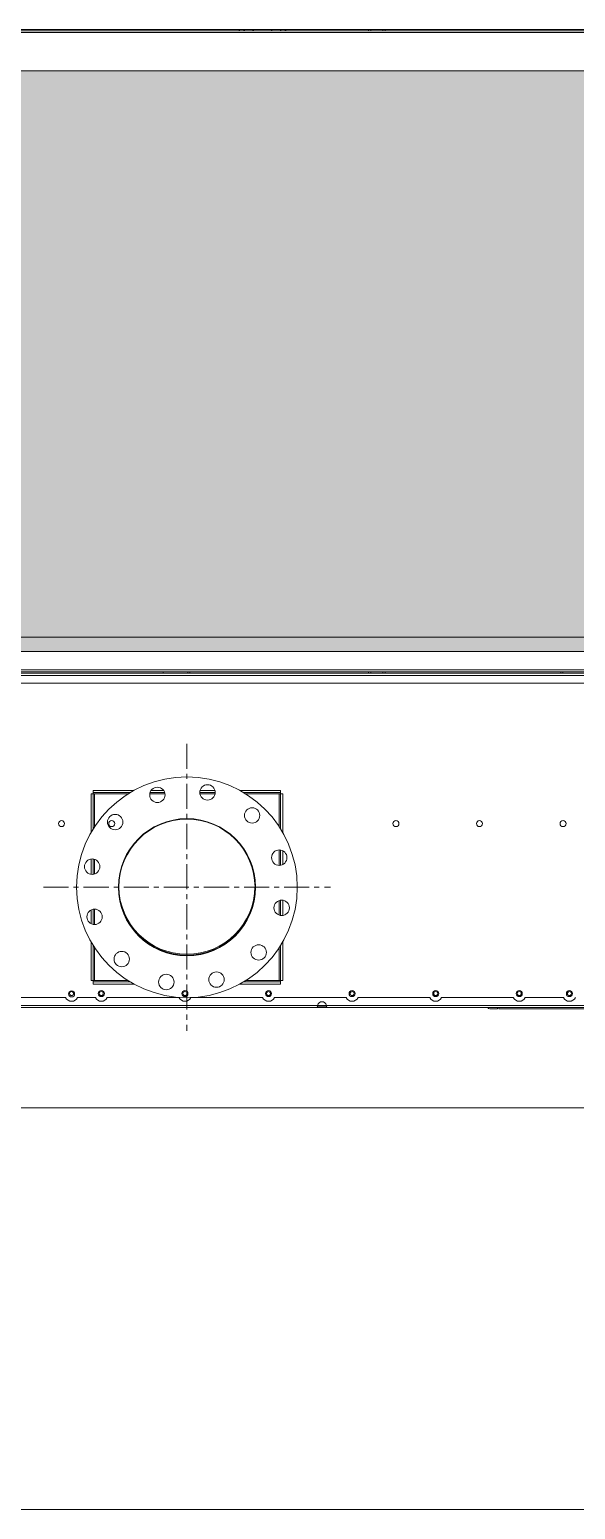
# Model space of a CAD drawing. Header units: millimetres. Extents: x -17070 to 42971, y -291348 to 40590.
# Drawn here: x -12398 to -11581, y -284598 to -282386 of the extents above; entities that cross this region are included whole.
import ezdxf

# ---------------------------------------------------------------- set-up
doc = ezdxf.new("R2010")
doc.units = ezdxf.units.MM
doc.linetypes.add('CENTER', pattern=[2, 1.25, -0.25, 0.25, -0.25])
doc.layers.add('center', color=1, linetype='CENTER')
doc.layers.add('냉각탑_기초', color=23, linetype='Continuous')

msp = doc.modelspace()

# ---------------------------------------------------------------- hatches: boundary and pattern name
at = {"lineweight": 20}
h = msp.add_hatch(dxfattribs=at)
h.set_pattern_fill('HONEY', scale=12)
h.set_pattern_definition([(0, (-423961.77, -370409.457), (57.15, 32.9955677), [38.1, -76.2]), (120, (-423961.77, -370409.457), (-57.15, 32.995568), [38.1, -76.2]), (60, (-423961.77, -370409.457), (1e-07, 65.9911357), [-76.2, 38.1])])
h.paths.add_polyline_path([(-14214.9, -282447.4), (-14214.9, -283315.7), (-10101.5, -283315.7), (-10101.5, -282447.4)])

# ---------------------------------------------------------------- linework, layer by layer
at = {"color": 7, "lineweight": 20}
for p, q in [((-14216.9, -282390.1), (-10107.7, -282390.1)), ((-14215.5, -282385.8), (-10109.1, -282385.8)), ((-14215.5, -282387.5), (-10109.1, -282387.5)), ((-14216.9, -282447.4), (-10107.7, -282447.4)), ((-14216.9, -282447.5), (-10107.7, -282447.5)), ((-10107.7, -282447.7), (-14216.9, -282447.7)), ((-11447.9, -283294.1), (-14212.3, -283294.1)), ((-11447.9, -283315.7), (-14216.7, -283315.7)), ((-14216.9, -283342.8), (-10107.7, -283342.8)), ((-10108, -283347.8), (-14216.6, -283347.8)), ((-10108, -283351.2), (-14216.6, -283351.2)), ((-14215.5, -283345.8), (-10109.1, -283345.8)), ((-13393.8, -283362.8), (-11444.8, -283362.8)), ((-14184.7, -283847.8), (-10139.9, -283847.8))]:
    msp.add_line(p, q, dxfattribs=at)
at = {"color": 7, "lineweight": 20, "ltscale": 0.000976837}
msp.add_line((-12084.8, -282385.9), (-12083.2, -282387.6), dxfattribs=at)
at = {"color": 7, "lineweight": 20, "ltscale": 0.000977023}
for p, q in [((-12084.7, -282385.8), (-12083, -282387.5)), ((-12077.5, -282385.8), (-12075.9, -282387.5)), ((-12062.4, -282387.5), (-12064, -282385.8)), ((-12036.4, -282385.8), (-12034.8, -282387.5)), ((-12014.1, -282387.5), (-12015.7, -282385.8))]:
    msp.add_line(p, q, dxfattribs=at)
at = {"color": 7, "lineweight": 20, "ltscale": 0.000976955}
msp.add_line((-12021.2, -282387.5), (-12022.9, -282385.8), dxfattribs=at)
at = {"color": 7, "lineweight": 20, "ltscale": 0.000708333}
for p, q in [((-11890.8, -282387.5), (-11890.8, -282385.8)), ((-11887.4, -282387.5), (-11887.4, -282385.8)), ((-11869.2, -282387.5), (-11869.2, -282385.8)), ((-11865.8, -282387.5), (-11865.8, -282385.8))]:
    msp.add_line(p, q, dxfattribs=at)
at = {"color": 7, "lineweight": 20, "ltscale": 0.000833334}
msp.add_line((-12198, -283345.9), (-12198, -283347.9), dxfattribs=at)
at = {"color": 7, "lineweight": 20, "ltscale": 0.000832431}
for p, q in [((-12160.8, -283347.8), (-12160.8, -283345.9)), ((-12158, -283347.8), (-12158, -283345.9)), ((-11603, -283347.8), (-11603, -283345.9)), ((-11600.2, -283347.8), (-11600.2, -283345.9))]:
    msp.add_line(p, q, dxfattribs=at)
at = {"color": 7, "lineweight": 20, "ltscale": 0.000833333}
for p, q in [((-11890.8, -283347.8), (-11890.8, -283345.8)), ((-11887.4, -283347.8), (-11887.4, -283345.8)), ((-11869.2, -283347.8), (-11869.2, -283345.8)), ((-11865.8, -283347.8), (-11865.8, -283345.8)), ((-12302.3, -283526.3), (-12302.3, -283528.3)), ((-12300.3, -283528.3), (-12302.3, -283528.3)), ((-12302.3, -283528.3), (-12300.3, -283528.3)), ((-12022.3, -283528.3), (-12024.3, -283528.3)), ((-12022.3, -283528.3), (-12024.3, -283528.3)), ((-12022.3, -283526.3), (-12022.3, -283528.3)), ((-12302.3, -283809.3), (-12302.3, -283807.3)), ((-12300.3, -283807.3), (-12302.3, -283807.3)), ((-12302.3, -283807.3), (-12300.3, -283807.3)), ((-12022.3, -283807.3), (-12024.3, -283807.3)), ((-12022.3, -283807.3), (-12024.3, -283807.3)), ((-12022.3, -283809.3), (-12022.3, -283807.3)), ((-11967, -283845.8), (-11967, -283847.8)), ((-11953.6, -283845.8), (-11953.6, -283847.8)), ((-11697.8, -283849.8), (-11697.8, -283847.8))]:
    msp.add_line(p, q, dxfattribs=at)
at = {"color": 7, "lineweight": 20, "ltscale": 0.023972}
for p, q in [((-12305.5, -283528.3), (-12305.5, -283585.9)), ((-12019.1, -283585.9), (-12019.1, -283528.3)), ((-12305.5, -283807.3), (-12305.5, -283749.8)), ((-12019.1, -283749.8), (-12019.1, -283807.3))]:
    msp.add_line(p, q, dxfattribs=at)
at = {"color": 7, "lineweight": 20, "ltscale": 0.001333}
for p, q in [((-12305.5, -283528.3), (-12302.3, -283528.3)), ((-12302.3, -283523.1), (-12302.3, -283526.3)), ((-12022.3, -283523.1), (-12022.3, -283526.3)), ((-12019.1, -283528.3), (-12022.3, -283528.3)), ((-12305.5, -283807.3), (-12302.3, -283807.3)), ((-12302.3, -283812.5), (-12302.3, -283809.3)), ((-12019.1, -283807.3), (-12022.3, -283807.3)), ((-12022.3, -283812.5), (-12022.3, -283809.3))]:
    msp.add_line(p, q, dxfattribs=at)
at = {"color": 7, "lineweight": 20, "ltscale": 0.025296}
for p, q in [((-12241.6, -283523.1), (-12302.3, -283523.1)), ((-12022.3, -283523.1), (-12083, -283523.1)), ((-12241.6, -283812.5), (-12302.3, -283812.5)), ((-12022.3, -283812.5), (-12083, -283812.5))]:
    msp.add_line(p, q, dxfattribs=at)
at = {"color": 7, "lineweight": 20, "ltscale": 0.022971}
for p, q in [((-12247.2, -283526.3), (-12302.3, -283526.3)), ((-12022.3, -283526.3), (-12077.4, -283526.3)), ((-12247.2, -283809.3), (-12302.3, -283809.3)), ((-12022.3, -283809.3), (-12077.4, -283809.3))]:
    msp.add_line(p, q, dxfattribs=at)
at = {"color": 7, "lineweight": 20, "ltscale": 0.021741}
for p, q in [((-12302.3, -283528.3), (-12302.3, -283580.5)), ((-12022.3, -283580.5), (-12022.3, -283528.3)), ((-12302.3, -283807.3), (-12302.3, -283755.2)), ((-12022.3, -283755.2), (-12022.3, -283807.3))]:
    msp.add_line(p, q, dxfattribs=at)
at = {"color": 7, "lineweight": 20, "ltscale": 0.020784}
for p, q in [((-12300.3, -283528.3), (-12250.4, -283528.3)), ((-12074.2, -283528.3), (-12024.3, -283528.3)), ((-12300.3, -283807.3), (-12250.4, -283807.3)), ((-12074.2, -283807.3), (-12024.3, -283807.3))]:
    msp.add_line(p, q, dxfattribs=at)
at = {"color": 7, "lineweight": 20, "ltscale": 0.020438}
for p, q in [((-12300.3, -283577.4), (-12300.3, -283528.3)), ((-12024.3, -283577.4), (-12024.3, -283528.3)), ((-12300.3, -283758.3), (-12300.3, -283807.3)), ((-12024.3, -283758.3), (-12024.3, -283807.3))]:
    msp.add_line(p, q, dxfattribs=at)
at = {"color": 7, "lineweight": 20, "ltscale": 0.009512}
msp.add_line((-12217.9, -283528.3), (-12195.1, -283528.3), dxfattribs=at)
at = {"color": 7, "lineweight": 20, "ltscale": 0.009154}
msp.add_line((-12195.5, -283526.3), (-12217.5, -283526.3), dxfattribs=at)
at = {"color": 7, "lineweight": 20, "ltscale": 0.007846}
msp.add_line((-12197.1, -283523.1), (-12215.9, -283523.1), dxfattribs=at)
at = {"color": 7, "lineweight": 20, "ltscale": 0.009582}
msp.add_line((-12120, -283526.3), (-12143, -283526.3), dxfattribs=at)
at = {"color": 7, "lineweight": 20, "ltscale": 0.009406}
msp.add_line((-12142.8, -283528.3), (-12120.2, -283528.3), dxfattribs=at)
at = {"color": 7, "lineweight": 20, "ltscale": 0.009251}
msp.add_line((-12120.4, -283523.1), (-12142.6, -283523.1), dxfattribs=at)
at = {"color": 7, "lineweight": 20, "ltscale": 0.009583}
for p, q in [((-12024.3, -283635.1), (-12024.3, -283612.1)), ((-12300.3, -283723.6), (-12300.3, -283700.6))]:
    msp.add_line(p, q, dxfattribs=at)
at = {"color": 7, "lineweight": 20, "ltscale": 0.009451}
for p, q in [((-12022.3, -283635), (-12022.3, -283612.3)), ((-12302.3, -283700.7), (-12302.3, -283723.4))]:
    msp.add_line(p, q, dxfattribs=at)
at = {"color": 7, "lineweight": 20, "ltscale": 0.008588}
for p, q in [((-12019.1, -283633.9), (-12019.1, -283613.3)), ((-12305.5, -283701.8), (-12305.5, -283722.4))]:
    msp.add_line(p, q, dxfattribs=at)
at = {"color": 7, "lineweight": 20, "ltscale": 0.009501}
for p, q in [((-12305.5, -283625.7), (-12305.5, -283648.5)), ((-12019.1, -283710), (-12019.1, -283687.2))]:
    msp.add_line(p, q, dxfattribs=at)
at = {"color": 7, "lineweight": 20, "ltscale": 0.009478}
for p, q in [((-12302.3, -283625.7), (-12302.3, -283648.5)), ((-12022.3, -283710), (-12022.3, -283687.2))]:
    msp.add_line(p, q, dxfattribs=at)
at = {"color": 7, "lineweight": 20, "ltscale": 0.009074}
for p, q in [((-12300.3, -283648), (-12300.3, -283626.2)), ((-12024.3, -283709.5), (-12024.3, -283687.7))]:
    msp.add_line(p, q, dxfattribs=at)
at = {"color": 7, "lineweight": 20, "ltscale": 0.007604}
msp.add_line((-12343.7, -283832.8), (-12562.6, -283832.8), dxfattribs=at)
at = {"color": 7, "lineweight": 20, "ltscale": 1.93507e-05}
msp.add_line((-12334.8, -283838.3), (-12334.8, -283838.3), dxfattribs=at)
at = {"color": 7, "lineweight": 20, "ltscale": 0.0111}
msp.add_line((-12299.2, -283832.8), (-12325.9, -283832.8), dxfattribs=at)
at = {"color": 7, "lineweight": 20, "ltscale": 0.044641}
for p, q in [((-12174.2, -283832.8), (-12281.4, -283832.8)), ((-12049.2, -283832.8), (-12156.4, -283832.8)), ((-11924.2, -283832.8), (-12031.4, -283832.8)), ((-11799.2, -283832.8), (-11906.4, -283832.8)), ((-11674.2, -283832.8), (-11781.4, -283832.8))]:
    msp.add_line(p, q, dxfattribs=at)
at = {"color": 7, "lineweight": 20, "ltscale": 0.023808}
msp.add_line((-11599.2, -283832.8), (-11656.4, -283832.8), dxfattribs=at)
at = {"color": 7, "lineweight": 20, "ltscale": 0.171731}
for p, q in [((-12957.5, -283844.4), (-12379.3, -283844.4)), ((-12379.3, -283844.4), (-11967.1, -283844.4))]:
    msp.add_line(p, q, dxfattribs=at)
at = {"color": 7, "lineweight": 20, "ltscale": 0.17433}
msp.add_line((-12385.4, -283847.8), (-11967, -283847.8), dxfattribs=at)
at = {"color": 7, "lineweight": 20, "ltscale": 0.005698}
msp.add_line((-11967.1, -283844.4), (-11953.5, -283844.4), dxfattribs=at)
at = {"color": 7, "lineweight": 20, "ltscale": 0.005614}
for p, q in [((-11967, -283845.8), (-11953.6, -283845.8)), ((-11967, -283847.8), (-11953.6, -283847.8))]:
    msp.add_line(p, q, dxfattribs=at)
at = {"color": 7, "lineweight": 20, "ltscale": 0.412719}
msp.add_line((-11953.6, -283847.8), (-10963, -283847.8), dxfattribs=at)
at = {"color": 7, "lineweight": 20, "ltscale": 0.412635}
msp.add_line((-11953.5, -283844.4), (-10963.1, -283844.4), dxfattribs=at)
at = {"color": 7, "lineweight": 20, "ltscale": 0.004833}
msp.add_line((-11697.8, -283849.8), (-11709.4, -283849.8), dxfattribs=at)
at = {"color": 7, "lineweight": 20, "ltscale": 0.000833651}
msp.add_line((-11695.8, -283849.8), (-11695.8, -283847.8), dxfattribs=at)
at = {"color": 7, "lineweight": 20, "ltscale": 0.056667}
msp.add_line((-11695.8, -283849.8), (-11559.8, -283849.8), dxfattribs=at)
at = {"lineweight": 5}
msp.add_line((-14187.3, -283997.8), (-10137.3, -283997.8), dxfattribs=at)
at = {"color": 0, "lineweight": 20}
msp.add_lwpolyline([(-14214.9, -282447.4), (-10101.5, -282447.4), (-10101.5, -283315.7), (-14214.9, -283315.7)], close=True, dxfattribs=at)
at = {"color": 7, "lineweight": 20}
for centre, radius in [((-12162.3, -283667.8), 165), ((-12206.5, -283529.8), 11.5), ((-12131.5, -283526.1), 11.5), ((-12064.8, -283560.5), 11.5), ((-12349.8, -283572.8), 4.5), ((-12269.6, -283570.4), 11.5), ((-12274.8, -283572.8), 4.5), ((-12162.3, -283667.8), 102.5), ((-12162.3, -283667.8), 101.8), ((-11849.8, -283572.8), 4.5), ((-11724.8, -283572.8), 4.5), ((-11599.8, -283572.8), 4.5), ((-12024.2, -283623.6), 11.5), ((-12304, -283637.1), 11.5), ((-12020.6, -283698.6), 11.5), ((-12300.4, -283712.1), 11.5), ((-12055, -283765.3), 11.5), ((-12259.8, -283775.2), 11.5), ((-12193.1, -283809.5), 11.5), ((-12118.1, -283805.9), 11.5), ((-12334.8, -283827.3), 4.5), ((-12334.8, -283826.8), 3), ((-12290.3, -283826.8), 4.5), ((-12290.3, -283826.8), 3), ((-12165.3, -283826.8), 4.5), ((-12165.3, -283826.8), 3), ((-12040.3, -283826.8), 4.5), ((-12040.3, -283826.8), 3), ((-11915.3, -283826.8), 4.5), ((-11915.3, -283826.8), 3), ((-11790.3, -283826.8), 4.5), ((-11790.3, -283826.8), 3), ((-11665.3, -283826.8), 4.5), ((-11665.3, -283826.8), 3), ((-11590.3, -283826.8), 4.5), ((-11590.3, -283826.8), 3)]:
    msp.add_circle(centre, radius, dxfattribs=at)
for centre, radius, start, end in [((-12162.3, -283666.3), 101.8, 180.4178, 359.5731), ((-12334.8, -283828.3), 10, 206.7437, 333.2563), ((-12334.8, -283827.8), 4.5, 3.185, 176.8155), ((-12290.3, -283828.3), 10, 206.7437, 333.2563), ((-12165.3, -283828.3), 10, 206.7437, 333.2563), ((-12040.3, -283828.3), 10, 206.7437, 333.2563), ((-11960.3, -283845.9), 7, 12.3734, 167.6266), ((-11915.3, -283828.3), 10, 206.7437, 333.2563), ((-11790.3, -283828.3), 10, 206.7437, 333.2563), ((-11665.3, -283828.3), 10, 206.7437, 333.2563), ((-11590.3, -283828.3), 10, 206.7437, 333.2563), ((-11950.7, -283846.8), 16.6, 171.9124, 179.4428), ((-11969.9, -283846.8), 16.6, 0.5572, 8.0877), ((-11709.4, -283846.4), 3.4, 204.3017, 270), ((-11709.4, -283846.4), 1.4, 268.112, 270)]:
    msp.add_arc(centre, radius, start, end, dxfattribs=at)
for points in [[(-11967, -283845.8), (-11967.1, -283845.8), (-11967.2, -283845.8), (-11967.2, -283845.8), (-11967.2, -283845.7), (-11967.3, -283845.6)], [(-11953.3, -283845.6), (-11953.4, -283845.7), (-11953.4, -283845.8), (-11953.4, -283845.8), (-11953.5, -283845.8), (-11953.6, -283845.8)]]:
    msp.add_open_spline(points, degree=5, dxfattribs=at)
for points, knots in [([(-11967, -283847.8), (-11967.1, -283847.8), (-11967.2, -283847.8), (-11967.2, -283847.7), (-11967.3, -283847.4), (-11967.3, -283847.1), (-11967.3, -283846.9), (-11967.3, -283846.8), (-11967.3, -283846.6)], [0, 0, 0, 0, 0, 0, 3.009, 3.009, 3.009, 4.870321, 4.870321, 4.870321, 4.870321, 4.870321, 4.870321]), ([(-11953.3, -283846.6), (-11953.3, -283847), (-11953.3, -283847.3), (-11953.3, -283847.5), (-11953.4, -283847.8), (-11953.5, -283847.8), (-11953.5, -283847.8), (-11953.5, -283847.8), (-11953.6, -283847.8)], [0, 0, 0, 0, 0, 0, 3.956241, 3.956241, 3.956241, 4.866694, 4.866694, 4.866694, 4.866694, 4.866694, 4.866694])]:
    msp.add_open_spline(points, degree=5, knots=knots, dxfattribs=at)
at = {"layer": 'center', "lineweight": 20, "ltscale": 30}
for p, q in [((-12162.3, -283453.3), (-12162.3, -283882.3)), ((-12376.8, -283667.8), (-11947.8, -283667.8))]:
    msp.add_line(p, q, dxfattribs=at)
at = {"layer": '냉각탑_기초', "lineweight": 20, "ltscale": 30}
msp.add_line((-14786.9, -284597.8), (-9428.9, -284597.8), dxfattribs=at)

doc.saveas('drawing.dxf')
